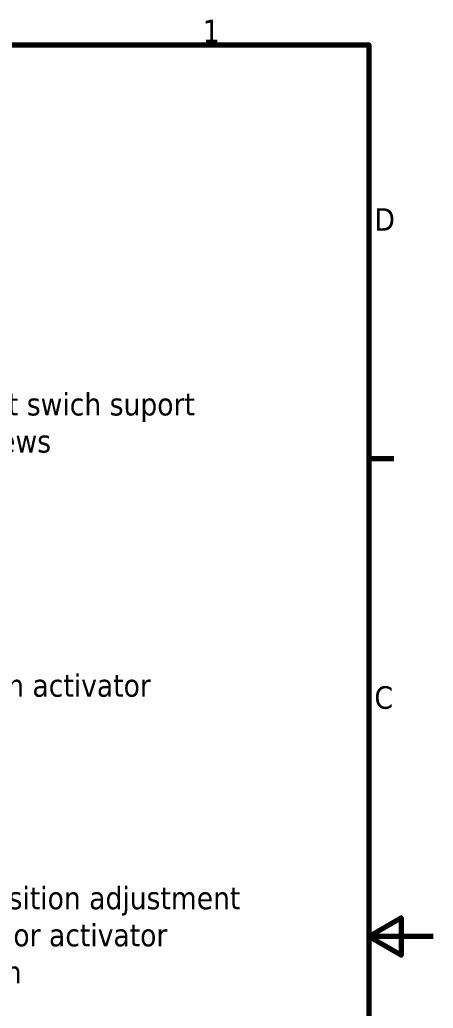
# Model space of a CAD drawing. Header units: millimetres. Extents: x 0 to 2625, y 0 to 1856.
# Drawn here: x 2224 to 2625, y 859 to 1818 of the extents above; entities that cross this region are included whole.
import ezdxf

# ---------------------------------------------------------------- set-up
doc = ezdxf.new("R2010")
doc.units = ezdxf.units.MM
doc.header["$LTSCALE"] = 6.25
doc.layers.add('Border (ISO)', color=7, linetype='Continuous', lineweight=70)
doc.layers.add('Symbol (ISO)', color=7, linetype='Continuous', lineweight=25)
doc.styles.add('Note Text (ISO)', font='tahoma.ttf')
doc.dimstyles.new('Default - Method 1b (ISO)$7', dxfattribs={"dimscale": 6.25, "dimtxt": 3.5, "dimasz": 2.5, "dimexe": 3.175, "dimexo": 0, "dimgap": 0.762, "dimtad": 1, "dimtoh": 1, "dimrnd": 1e-08, "dimtxsty": 'Note Text (ISO)', "dimcen": 0.09, "dimdle": 10, "dimclrd": 256, "dimclre": 256, "dimclrt": 256, "dimazin": 2, "dimtfac": 1, "dimtmove": 0, "dimatfit": 3, "dimfxl": 1, "dimtolj": 1, "dimlwd": -1, "dimlwe": -1, "dimarcsym": 0})

# ---------------------------------------------------------------- blocks, each defined once
blk = doc.blocks.new('Borders Default Border')
at = {"layer": 'Border (ISO)'}
blk.add_line((410, 222.75), (413.9, 222.75), dxfattribs=at)
at = {"layer": 'Border (ISO)', "flags": 128}
for points in [[(10, 10), (10, 287), (410, 287), (410, 10), (10, 10)], [(420, 148.5), (410, 148.5), (415, 151.39), (415, 145.61), (410, 148.5)]]:
    blk.add_lwpolyline(points, dxfattribs=at)
at = {"layer": 'Border (ISO)', "char_height": 3.5, "attachment_point": 7, "style": 'Note Text (ISO)'}
for s, insert in [('1', (384.21, 287.4)), ('D', (410.87, 258.13)), ('C', (410.86, 183.81))]:
    blk.add_mtext(s, dxfattribs=dict(at, insert=insert))

msp = doc.modelspace()

# ---------------------------------------------------------------- block references
at = {"xscale": 6.25, "yscale": 6.25, "zscale": 6.25}
msp.add_blockref('Borders Default Border', (0, 0), dxfattribs=at)

# ---------------------------------------------------------------- texts
at = {"layer": 'Symbol (ISO)', "char_height": 21.875, "attachment_point": 1, "line_spacing_factor": 0.987884, "style": 'Note Text (ISO)'}
for s, insert, width in [('\\fTahoma|b0|i0;0005-10-021 Z limit swich suport\\P\\fTahoma|b0|i0;Fix with tiiping Screws', (1964.97, 1455.86), 437.2696), ('\\fTahoma|b0|i0;0005-10-025 Y Limit swich activator\\P\\fTahoma|b0|i0;Fix with tiping screws', (1884.73, 1182.81), 476.446), ('\\fTahoma|b0|i0;For Y axis maximum position adjustment\\P\\fTahoma|b0|i0; you can move the sensor activator\\P\\fTahoma|b0|i0; in front or back position', (1909.03, 976.49), 540.6529)]:
    msp.add_mtext(s, dxfattribs=dict(at, insert=insert, width=width))

# ---------------------------------------------------------------- leaders
at = {"layer": 'Symbol (ISO)', "annotation_type": 0, "has_hookline": 1, "hookline_direction": 0}
for points, text_width in [([(1792.29, 1475.27), (1960.21, 1444.93)], 436.18), ([(1775.03, 1315.86), (1888.65, 965.55), (1904.27, 965.55)], 538.53), ([(1785.03, 1316.07), (1864.34, 1171.87), (1879.97, 1171.87)], 475.24)]:
    msp.add_leader(points, dimstyle='Default - Method 1b (ISO)$7', override={"dimtad": 0}, dxfattribs=dict(at, text_width=text_width))

doc.saveas('drawing.dxf')
